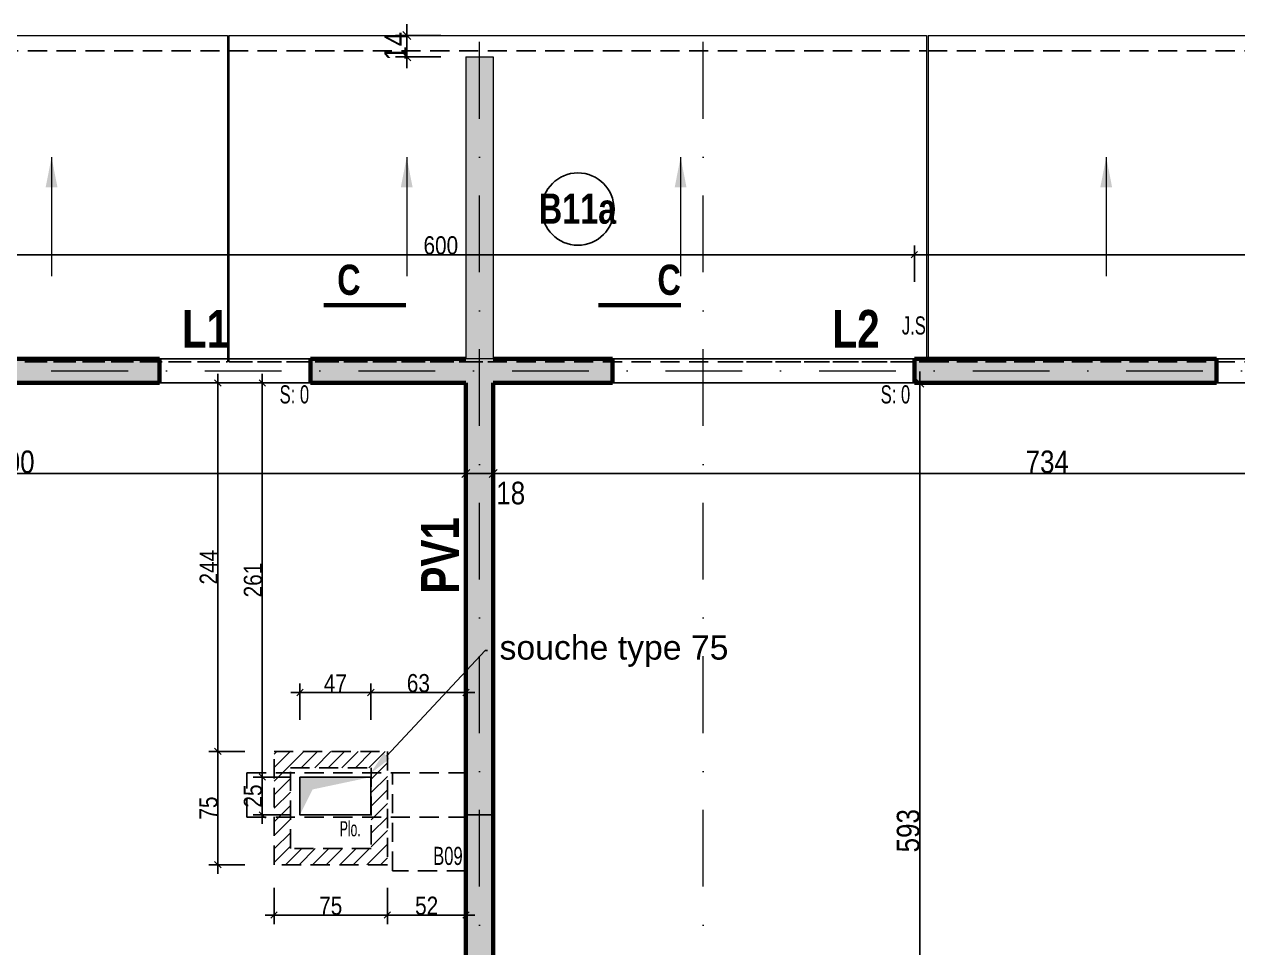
# Model space of a CAD drawing. Header units: millimetres. Extents: x 30537 to 37023, y -37354 to 0.
# Drawn here: x 31273 to 32076, y -34342 to -33730 of the extents above; entities that cross this region are included whole.
import ezdxf
from ezdxf import colors
from ezdxf.entities.mleader import LeaderData, LeaderLine
from ezdxf.enums import TextEntityAlignment as Align
from ezdxf.math import Vec2, Vec3

# ---------------------------------------------------------------- set-up
doc = ezdxf.new("R2010")
doc.units = ezdxf.units.MM
doc.linetypes.add('CACHEX2', pattern=[19.05, 12.7, -6.35])
doc.linetypes.add('TIRETPTX2', pattern=[50.8, 25.4, -12.7, 0, -12.7])
for name, color, linetype in [('01_cote_gen', 4, 'Continuous'), ('01_linteaux', 2, 'Continuous'), ('01_murs_sup', 2, 'CACHEX2'), ('01_poch_BN', 9, 'Continuous'), ('01_poch_murs', 253, 'Continuous'), ('01_poch_poteaux', 250, 'Continuous'), ('01_resv', 32, 'Continuous'), ('01_texte', 230, 'Continuous'), ('AA_COTES', 2, 'Continuous')]:
    doc.layers.add(name, color=color, linetype=linetype)
doc.layers.add('01_murs_coup', color=5, linetype='Continuous', lineweight=60)
doc.layers.add('01_tram_axes', color=2, linetype='TIRETPTX2', lineweight=9)
doc.styles.add('ARIAL NA', font='ARIALN.TTF')
doc.styles.add('impact', font='impact.ttf')
doc.styles.get("Standard").update_dxf_attribs({"font": 'arial.ttf'})
doc.styles.add('STYLE2', font='ARIALN.TTF')
doc.dimstyles.new('JB50', dxfattribs={"dimscale": 0.1, "dimtxt": 150, "dimasz": 15, "dimexe": 0.1, "dimexo": 0.1, "dimgap": 0.09, "dimtad": 1, "dimdec": 1, "dimdsep": 46, "dimtxsty": 'STYLE2', "dimblk1": 'BOND_G', "dimblk2": 'BOND_D', "dimsah": 1, "dimcen": 1.5, "dimdle": 0.01, "dimse1": 1, "dimse2": 1, "dimclrd": 4, "dimclre": 2, "dimclrt": 6, "dimazin": 2, "dimtfac": 2.333333, "dimtdec": 1, "dimtix": 1, "dimtmove": 2, "dimatfit": 3, "dimldrblk": 'BOND_G', "dimfxl": 1, "dimtolj": 1, "dimtzin": 0, "dimarcsym": 0})
doc.dimstyles.new('JB50res', dxfattribs={"dimscale": 0.1, "dimtxt": 120, "dimasz": 12, "dimexe": 0.1, "dimexo": 0.1, "dimgap": 0.09, "dimtad": 1, "dimdec": 1, "dimdsep": 46, "dimtxsty": 'STYLE2', "dimblk1": 'BOND_G', "dimblk2": 'BOND_D', "dimsah": 1, "dimcen": 1.5, "dimdle": 0.01, "dimse1": 1, "dimse2": 1, "dimclrd": 4, "dimclre": 2, "dimclrt": 6, "dimazin": 2, "dimtfac": 2.333333, "dimtdec": 1, "dimtix": 1, "dimtmove": 2, "dimatfit": 3, "dimldrblk": 'BOND_G', "dimfxl": 1, "dimtolj": 1, "dimtzin": 0, "dimarcsym": 0})

# ---------------------------------------------------------------- blocks, each defined once
blk = doc.blocks.new('BOND_G')
at = {"layer": 'AA_COTES', "color": 0}
for p, q in [((0, -5), (0, 15)), ((5, 0), (-5, 0)), ((1.77, 1.77), (-1.77, -1.77))]:
    blk.add_line(p, q, dxfattribs=at)
blk = doc.blocks.new('BOND_D')
at = {"layer": 'AA_COTES', "color": 0}
for p, q in [((5, 0), (-5, 0)), ((-1.77, -1.77), (1.77, 1.77)), ((0, 5), (0, -15))]:
    blk.add_line(p, q, dxfattribs=at)
blk = doc.blocks.new('*D4469')
at = {"layer": '01_cote_gen', "color": 4, "lineweight": -2, "ltscale": 2, "transparency": 16777216}
blk.add_line((31696.77, -85.1), (31599.77, -85.1), dxfattribs=at)
at = {"layer": 'Defpoints', "color": 0, "ltscale": 2, "transparency": 16777216}
for p in [(31698.27, 0), (31598.27, -85.1), (31598.27, -36661.01)]:
    blk.add_point(p, dxfattribs=at)
at = {"layer": '01_cote_gen', "color": 4, "lineweight": -2, "ltscale": 2, "transparency": 16777216, "xscale": 1.5, "yscale": 1.5, "zscale": 1.5, "rotation": 180}
blk.add_blockref('BOND_D', (31598.27, -85.1), dxfattribs=at)
at = {"layer": '01_cote_gen', "color": 4, "lineweight": -2, "ltscale": 2, "transparency": 16777216, "xscale": 1.5, "yscale": 1.5, "zscale": 1.5}
blk.add_blockref('BOND_G', (31698.27, -85.1), dxfattribs=at)
at = {"layer": '01_cote_gen', "color": 6, "lineweight": 0, "ltscale": 2, "transparency": 16777216, "insert": (31648.27, -77.43), "char_height": 15, "attachment_point": 5, "style": 'STYLE2'}
blk.add_mtext('\\A1;100', dxfattribs=at)
blk = doc.blocks.new('*D4165')
at = {"layer": '01_cote_gen', "color": 4, "lineweight": -2, "ltscale": 0.1, "transparency": 16777216}
blk.add_line((30966.77, -34028), (31563.76, -34028), dxfattribs=at)
at = {"layer": 'Defpoints', "color": 0, "ltscale": 0.1, "transparency": 16777216}
for p in [(30965.27, -34030.56), (31565.26, -34028), (31565.26, -34051.02)]:
    blk.add_point(p, dxfattribs=at)
at = {"layer": '01_cote_gen', "color": 4, "lineweight": -2, "ltscale": 0.1, "transparency": 16777216, "xscale": 1.5, "yscale": 1.5, "zscale": 1.5, "rotation": 180}
blk.add_blockref('BOND_G', (30965.27, -34028), dxfattribs=at)
at = {"layer": '01_cote_gen', "color": 4, "lineweight": -2, "ltscale": 0.1, "transparency": 16777216, "xscale": 1.5, "yscale": 1.5, "zscale": 1.5}
blk.add_blockref('BOND_D', (31565.26, -34028), dxfattribs=at)
at = {"layer": '01_cote_gen', "color": 6, "ltscale": 0.1, "transparency": 16777216, "insert": (31265.26, -34020.33), "char_height": 15, "attachment_point": 5, "style": 'STYLE2'}
blk.add_mtext('\\A1;600', dxfattribs=at)
blk = doc.blocks.new('*D4166')
at = {"layer": '01_cote_gen', "color": 4, "lineweight": -2, "ltscale": 0.1, "transparency": 16777216}
blk.add_line((31566.76, -34028), (31581.76, -34028), dxfattribs=at)
at = {"layer": 'Defpoints', "color": 0, "ltscale": 0.1, "transparency": 16777216}
for p in [(31583.26, -34028), (31565.26, -34051.02), (31583.26, -34057.42)]:
    blk.add_point(p, dxfattribs=at)
at = {"layer": '01_cote_gen', "color": 4, "lineweight": -2, "ltscale": 0.1, "transparency": 16777216, "xscale": 1.5, "yscale": 1.5, "zscale": 1.5, "rotation": 180}
blk.add_blockref('BOND_G', (31565.26, -34028), dxfattribs=at)
at = {"layer": '01_cote_gen', "color": 4, "lineweight": -2, "ltscale": 0.1, "transparency": 16777216, "xscale": 1.5, "yscale": 1.5, "zscale": 1.5}
blk.add_blockref('BOND_D', (31583.26, -34028), dxfattribs=at)
at = {"layer": '01_cote_gen', "color": 6, "ltscale": 0.1, "transparency": 16777216, "insert": (31594.94, -34040.99), "char_height": 15, "attachment_point": 5, "style": 'STYLE2'}
blk.add_mtext('\\A1;18', dxfattribs=at)
blk = doc.blocks.new('*D4167')
at = {"layer": '01_cote_gen', "color": 4, "lineweight": -2, "ltscale": 0.1, "transparency": 16777216}
blk.add_line((31584.76, -34028), (32315.76, -34028), dxfattribs=at)
at = {"layer": 'Defpoints', "color": 0, "ltscale": 0.1, "transparency": 16777216}
for p in [(32317.26, -34028), (31583.26, -34057.42), (32317.26, -34066.37)]:
    blk.add_point(p, dxfattribs=at)
at = {"layer": '01_cote_gen', "color": 4, "lineweight": -2, "ltscale": 0.1, "transparency": 16777216, "xscale": 1.5, "yscale": 1.5, "zscale": 1.5, "rotation": 180}
blk.add_blockref('BOND_G', (31583.26, -34028), dxfattribs=at)
at = {"layer": '01_cote_gen', "color": 4, "lineweight": -2, "ltscale": 0.1, "transparency": 16777216, "xscale": 1.5, "yscale": 1.5, "zscale": 1.5}
blk.add_blockref('BOND_D', (32317.26, -34028), dxfattribs=at)
at = {"layer": '01_cote_gen', "color": 6, "ltscale": 0.1, "transparency": 16777216, "insert": (31950.26, -34020.33), "char_height": 15, "attachment_point": 5, "style": 'STYLE2'}
blk.add_mtext('\\A1;734', dxfattribs=at)
blk = doc.blocks.new('*D4179')
at = {"layer": '01_cote_gen', "color": 4, "lineweight": -2, "ltscale": 0.1, "transparency": 16777216}
blk.add_line((31865.87, -34559.49), (31865.87, -33969.51), dxfattribs=at)
at = {"layer": 'Defpoints', "color": 0, "ltscale": 0.1, "transparency": 16777216}
for p in [(31865.87, -33968.01), (31875.81, -33968.01), (31858.37, -34560.99)]:
    blk.add_point(p, dxfattribs=at)
at = {"layer": '01_cote_gen', "color": 4, "lineweight": -2, "ltscale": 0.1, "transparency": 16777216, "xscale": 1.5, "yscale": 1.5, "zscale": 1.5}
for name, p, rotation in [('BOND_D', (31865.87, -33968.01), 90), ('BOND_G', (31865.87, -34560.99), 270)]:
    blk.add_blockref(name, p, dxfattribs=dict(at, rotation=rotation))
at = {"layer": '01_cote_gen', "color": 6, "ltscale": 0.1, "transparency": 16777216, "insert": (31858.21, -34264.5), "char_height": 15, "attachment_point": 5, "rotation": 90, "style": 'STYLE2'}
blk.add_mtext('\\A1;593', dxfattribs=at)
blk = doc.blocks.new('*D4275')
at = {"layer": '01_cote_gen', "color": 4, "lineweight": -2, "ltscale": 2, "transparency": 16777216}
for p, q in [((31526.18, -33736.51), (31526.18, -33735.01)), ((31526.18, -33738.01), (31526.18, -33752.01)), ((31526.18, -33753.51), (31526.18, -33755.01))]:
    blk.add_line(p, q, dxfattribs=at)
at = {"layer": 'Defpoints', "color": 0, "ltscale": 2, "transparency": 16777216}
for p in [(31558.43, -33738.01), (31526.18, -33752.01), (31583.27, -33752.01)]:
    blk.add_point(p, dxfattribs=at)
at = {"layer": '01_cote_gen', "color": 4, "lineweight": -2, "ltscale": 2, "transparency": 16777216, "xscale": 1.5, "yscale": 1.5, "zscale": 1.5}
for name, p, rotation in [('BOND_G', (31526.18, -33738.01), 270), ('BOND_D', (31526.18, -33752.01), 90)]:
    blk.add_blockref(name, p, dxfattribs=dict(at, rotation=rotation))
at = {"layer": '01_cote_gen', "color": 6, "lineweight": 0, "ltscale": 2, "transparency": 16777216, "insert": (31518.64, -33745.01), "char_height": 15, "attachment_point": 5, "rotation": 90, "style": 'STYLE2'}
blk.add_mtext('\\A1;14', dxfattribs=at)
blk = doc.blocks.new('*D4384')
at = {"layer": '01_cote_gen', "color": 4, "lineweight": -2, "ltscale": 0.1, "transparency": 16777216}
blk.add_line((31430.36, -34252.79), (31430.36, -34230.19), dxfattribs=at)
at = {"layer": 'Defpoints', "color": 0, "ltscale": 0.1, "transparency": 16777216}
for p in [(31430.36, -34228.99), (31455.33, -34228.99), (31455.33, -34253.99)]:
    blk.add_point(p, dxfattribs=at)
at = {"layer": '01_cote_gen', "color": 4, "lineweight": -2, "ltscale": 0.1, "transparency": 16777216, "xscale": 1.2, "yscale": 1.2, "zscale": 1.2}
for name, p, rotation in [('BOND_D', (31430.36, -34228.99), 90), ('BOND_G', (31430.36, -34253.99), 270)]:
    blk.add_blockref(name, p, dxfattribs=dict(at, rotation=rotation))
at = {"layer": '01_cote_gen', "color": 6, "ltscale": 0.1, "transparency": 16777216, "insert": (31424.23, -34241.49), "char_height": 12, "attachment_point": 5, "rotation": 90, "style": 'STYLE2'}
blk.add_mtext('\\A1;25', dxfattribs=at)
blk = doc.blocks.new('*D4385')
at = {"layer": '01_cote_gen', "color": 4, "lineweight": -2, "ltscale": 0.1, "transparency": 16777216}
blk.add_line((31430.36, -34227.79), (31430.36, -33969.21), dxfattribs=at)
at = {"layer": 'Defpoints', "color": 0, "ltscale": 0.1, "transparency": 16777216}
for p in [(31430.36, -33968.01), (31430.93, -33968.01), (31448.36, -34228.99)]:
    blk.add_point(p, dxfattribs=at)
at = {"layer": '01_cote_gen', "color": 4, "lineweight": -2, "ltscale": 0.1, "transparency": 16777216, "xscale": 1.2, "yscale": 1.2, "zscale": 1.2}
for name, p, rotation in [('BOND_D', (31430.36, -33968.01), 90), ('BOND_G', (31430.36, -34228.99), 270)]:
    blk.add_blockref(name, p, dxfattribs=dict(at, rotation=rotation))
at = {"layer": '01_cote_gen', "color": 6, "ltscale": 0.1, "transparency": 16777216, "insert": (31424.23, -34098.5), "char_height": 12, "attachment_point": 5, "rotation": 90, "style": 'STYLE2'}
blk.add_mtext('\\A1;261', dxfattribs=at)
blk = doc.blocks.new('*D4386')
at = {"layer": '01_cote_gen', "color": 4, "lineweight": -2, "ltscale": 0.1, "transparency": 16777216}
blk.add_line((31456.53, -34172.96), (31501.08, -34172.96), dxfattribs=at)
at = {"layer": 'Defpoints', "color": 0, "ltscale": 0.1, "transparency": 16777216}
for p in [(31502.28, -34172.96), (31455.33, -34228.99), (31502.28, -34228.99)]:
    blk.add_point(p, dxfattribs=at)
at = {"layer": '01_cote_gen', "color": 4, "lineweight": -2, "ltscale": 0.1, "transparency": 16777216, "xscale": 1.2, "yscale": 1.2, "zscale": 1.2, "rotation": 180}
blk.add_blockref('BOND_G', (31455.33, -34172.96), dxfattribs=at)
at = {"layer": '01_cote_gen', "color": 4, "lineweight": -2, "ltscale": 0.1, "transparency": 16777216, "xscale": 1.2, "yscale": 1.2, "zscale": 1.2}
blk.add_blockref('BOND_D', (31502.28, -34172.96), dxfattribs=at)
at = {"layer": '01_cote_gen', "color": 6, "ltscale": 0.1, "transparency": 16777216, "insert": (31478.81, -34166.96), "char_height": 12, "attachment_point": 5, "style": 'STYLE2'}
blk.add_mtext('\\A1;47', dxfattribs=at)
blk = doc.blocks.new('*D4387')
at = {"layer": '01_cote_gen', "color": 4, "lineweight": -2, "ltscale": 0.1, "transparency": 16777216}
blk.add_line((31503.48, -34172.96), (31564.06, -34172.96), dxfattribs=at)
at = {"layer": 'Defpoints', "color": 0, "ltscale": 0.1, "transparency": 16777216}
for p in [(31565.26, -34172.96), (31565.26, -34175.48), (31502.28, -34228.99)]:
    blk.add_point(p, dxfattribs=at)
at = {"layer": '01_cote_gen', "color": 4, "lineweight": -2, "ltscale": 0.1, "transparency": 16777216, "xscale": 1.2, "yscale": 1.2, "zscale": 1.2, "rotation": 180}
blk.add_blockref('BOND_G', (31502.28, -34172.96), dxfattribs=at)
at = {"layer": '01_cote_gen', "color": 4, "lineweight": -2, "ltscale": 0.1, "transparency": 16777216, "xscale": 1.2, "yscale": 1.2, "zscale": 1.2}
blk.add_blockref('BOND_D', (31565.26, -34172.96), dxfattribs=at)
at = {"layer": '01_cote_gen', "color": 6, "ltscale": 0.1, "transparency": 16777216, "insert": (31533.77, -34166.83), "char_height": 12, "attachment_point": 5, "style": 'STYLE2'}
blk.add_mtext('\\A1;63', dxfattribs=at)
blk = doc.blocks.new('*D4419')
at = {"layer": '01_cote_gen', "color": 4, "lineweight": -2, "ltscale": 0.1, "transparency": 16777216}
blk.add_line((31263.46, -33883.07), (31861.06, -33883.07), dxfattribs=at)
at = {"layer": 'Defpoints', "color": 0, "ltscale": 0.1, "transparency": 16777216}
for p in [(31862.26, -33883.07), (31262.26, -33901.07), (31862.26, -33960.01)]:
    blk.add_point(p, dxfattribs=at)
at = {"layer": '01_cote_gen', "color": 4, "lineweight": -2, "ltscale": 0.1, "transparency": 16777216, "xscale": 1.2, "yscale": 1.2, "zscale": 1.2, "rotation": 180}
blk.add_blockref('BOND_G', (31262.26, -33883.07), dxfattribs=at)
at = {"layer": '01_cote_gen', "color": 4, "lineweight": -2, "ltscale": 0.1, "transparency": 16777216, "xscale": 1.2, "yscale": 1.2, "zscale": 1.2}
blk.add_blockref('BOND_D', (31862.26, -33883.07), dxfattribs=at)
at = {"layer": '01_cote_gen', "color": 6, "ltscale": 0.1, "transparency": 16777216, "insert": (31548.63, -33876.93), "char_height": 12, "attachment_point": 5, "style": 'STYLE2'}
blk.add_mtext('\\A1;600', dxfattribs=at)
blk = doc.blocks.new('*D4420')
at = {"layer": '01_cote_gen', "color": 4, "lineweight": -2, "ltscale": 0.1, "transparency": 16777216}
blk.add_line((31863.46, -33883.07), (32332.07, -33883.07), dxfattribs=at)
at = {"layer": 'Defpoints', "color": 0, "ltscale": 0.1, "transparency": 16777216}
for p in [(32333.27, -33883.07), (31862.26, -33901.07), (32333.27, -33951.59)]:
    blk.add_point(p, dxfattribs=at)
at = {"layer": '01_cote_gen', "color": 4, "lineweight": -2, "ltscale": 0.1, "transparency": 16777216, "xscale": 1.2, "yscale": 1.2, "zscale": 1.2, "rotation": 180}
blk.add_blockref('BOND_G', (31862.26, -33883.07), dxfattribs=at)
at = {"layer": '01_cote_gen', "color": 4, "lineweight": -2, "ltscale": 0.1, "transparency": 16777216, "xscale": 1.2, "yscale": 1.2, "zscale": 1.2}
blk.add_blockref('BOND_D', (32333.27, -33883.07), dxfattribs=at)
at = {"layer": '01_cote_gen', "color": 6, "ltscale": 0.1, "transparency": 16777216, "insert": (32097.76, -33877.04), "char_height": 12, "attachment_point": 5, "style": 'STYLE2'}
blk.add_mtext('\\A1;471', dxfattribs=at)
blk = doc.blocks.new('*D4074')
at = {"layer": '01_cote_gen', "color": 4, "lineweight": -2, "ltscale": 0.1, "transparency": 16777216}
blk.add_line((31564.06, -34320.37), (31514.43, -34320.37), dxfattribs=at)
at = {"layer": 'Defpoints', "color": 0, "ltscale": 0.1, "transparency": 16777216}
for p in [(31513.23, -34287.28), (31565.26, -34303.31), (31513.23, -34320.37)]:
    blk.add_point(p, dxfattribs=at)
at = {"layer": '01_cote_gen', "color": 4, "lineweight": -2, "ltscale": 0.1, "transparency": 16777216, "xscale": 1.2, "yscale": 1.2, "zscale": 1.2, "rotation": 180}
blk.add_blockref('BOND_D', (31513.23, -34320.37), dxfattribs=at)
at = {"layer": '01_cote_gen', "color": 4, "lineweight": -2, "ltscale": 0.1, "transparency": 16777216, "xscale": 1.2, "yscale": 1.2, "zscale": 1.2}
blk.add_blockref('BOND_G', (31565.26, -34320.37), dxfattribs=at)
at = {"layer": '01_cote_gen', "color": 6, "ltscale": 0.1, "transparency": 16777216, "insert": (31539.25, -34314.24), "char_height": 12, "attachment_point": 5, "style": 'STYLE2'}
blk.add_mtext('\\A1;52', dxfattribs=at)
blk = doc.blocks.new('*D4436')
at = {"layer": '01_cote_gen', "color": 4, "lineweight": -2, "ltscale": 0.1, "transparency": 16777216}
blk.add_line((31512.03, -34320.37), (31439.43, -34320.37), dxfattribs=at)
at = {"layer": 'Defpoints', "color": 0, "ltscale": 0.1, "transparency": 16777216}
for p in [(31438.23, -34286.98), (31513.23, -34286.98), (31438.23, -34320.37)]:
    blk.add_point(p, dxfattribs=at)
at = {"layer": '01_cote_gen', "color": 4, "lineweight": -2, "ltscale": 0.1, "transparency": 16777216, "xscale": 1.2, "yscale": 1.2, "zscale": 1.2, "rotation": 180}
blk.add_blockref('BOND_D', (31438.23, -34320.37), dxfattribs=at)
at = {"layer": '01_cote_gen', "color": 4, "lineweight": -2, "ltscale": 0.1, "transparency": 16777216, "xscale": 1.2, "yscale": 1.2, "zscale": 1.2}
blk.add_blockref('BOND_G', (31513.23, -34320.37), dxfattribs=at)
at = {"layer": '01_cote_gen', "color": 6, "ltscale": 0.1, "transparency": 16777216, "insert": (31475.73, -34314.26), "char_height": 12, "attachment_point": 5, "style": 'STYLE2'}
blk.add_mtext('\\A1;75', dxfattribs=at)
blk = doc.blocks.new('*D4437')
at = {"layer": '01_cote_gen', "color": 4, "lineweight": -2, "ltscale": 0.1, "transparency": 16777216}
blk.add_line((31400.94, -34285.78), (31400.94, -34213.18), dxfattribs=at)
at = {"layer": 'Defpoints', "color": 0, "ltscale": 0.1, "transparency": 16777216}
for p in [(31400.94, -34211.98), (31451.57, -34211.98), (31460.92, -34286.98)]:
    blk.add_point(p, dxfattribs=at)
at = {"layer": '01_cote_gen', "color": 4, "lineweight": -2, "ltscale": 0.1, "transparency": 16777216, "xscale": 1.2, "yscale": 1.2, "zscale": 1.2}
for name, p, rotation in [('BOND_D', (31400.94, -34211.98), 90), ('BOND_G', (31400.94, -34286.98), 270)]:
    blk.add_blockref(name, p, dxfattribs=dict(at, rotation=rotation))
at = {"layer": '01_cote_gen', "color": 6, "ltscale": 0.1, "transparency": 16777216, "insert": (31394.83, -34249.48), "char_height": 12, "attachment_point": 5, "rotation": 90, "style": 'STYLE2'}
blk.add_mtext('\\A1;75', dxfattribs=at)
blk = doc.blocks.new('*D4438')
at = {"layer": '01_cote_gen', "color": 4, "lineweight": -2, "ltscale": 0.1, "transparency": 16777216}
blk.add_line((31400.94, -34210.78), (31400.94, -33969.21), dxfattribs=at)
at = {"layer": 'Defpoints', "color": 0, "ltscale": 0.1, "transparency": 16777216}
for p in [(31400.94, -33968.01), (31412.26, -33968.01), (31418.94, -34211.98)]:
    blk.add_point(p, dxfattribs=at)
at = {"layer": '01_cote_gen', "color": 4, "lineweight": -2, "ltscale": 0.1, "transparency": 16777216, "xscale": 1.2, "yscale": 1.2, "zscale": 1.2}
for name, p, rotation in [('BOND_D', (31400.94, -33968.01), 90), ('BOND_G', (31400.94, -34211.98), 270)]:
    blk.add_blockref(name, p, dxfattribs=dict(at, rotation=rotation))
at = {"layer": '01_cote_gen', "color": 6, "ltscale": 0.1, "transparency": 16777216, "insert": (31394.91, -34089.99), "char_height": 12, "attachment_point": 5, "rotation": 90, "style": 'STYLE2'}
blk.add_mtext('\\A1;244', dxfattribs=at)

msp = doc.modelspace()

# ---------------------------------------------------------------- hatches: boundary and pattern name
at = {"layer": '01_poch_murs', "ltscale": 0.1}
h = msp.add_hatch(color=256, dxfattribs=at)
h.dxf.hatch_style = 1
h.paths.add_polyline_path([(31662.26, -33952.01), (31565.27, -33952.01), (31565.27, -33752.01), (31565.27, -33952.01), (31462.26, -33952.01), (31462.26, -33968.01), (31565.26, -33968.01), (31565.26, -34613.01), (31583.26, -34613.01), (31583.26, -34579.01), (31959.27, -34579.01), (31959.26, -34560.98), (31583.26, -34561.01), (31583.26, -33968.01), (31662.26, -33968.01)])
h.paths.add_polyline_path([(31362.26, -33952.01), (31262.26, -33952.01), (31262.26, -33968.01), (31362.26, -33968.01)])
h.paths.add_polyline_path([(31062.26, -33952.01), (30949.27, -33952.01), (30949.27, -34424.01), (30965.27, -34424.01), (30965.27, -33968.01), (31062.26, -33968.01)])
h.paths.add_polyline_path([(32062.26, -33952.01), (31862.26, -33952.01), (31862.26, -33968.01), (32062.26, -33968.01)])
h.paths.add_polyline_path([(32333.26, -33752.01), (32317.27, -33752.01), (32317.27, -33952.01), (32317.26, -33952.01), (32162.26, -33952.01), (32162.26, -33968.01), (32317.26, -33968.01), (32317.26, -34561.01), (32061.26, -34561.01), (32061.26, -34579.01), (32333.26, -34578.99)])
h.paths.add_polyline_path([(32561.26, -33952.01), (32335.26, -33952.01), (32335.26, -34579.01), (32587.26, -34579.01), (32587.26, -34561.01), (32351.26, -34561.01), (32351.26, -33968.01), (32561.26, -33968.01)])
h.paths.add_polyline_path([(32819.26, -33952.01), (32661.26, -33952.01), (32661.26, -33968.01), (32819.26, -33968.01)])
h.paths.add_polyline_path([(33137.26, -33952.01), (32919.26, -33952.01), (32919.26, -33968.01), (33137.26, -33968.01)])
h.paths.add_polyline_path([(33374.26, -33952.01), (33237.26, -33952.01), (33237.26, -33968.01), (33358.26, -33968.01), (33358.26, -34019.01), (33374.26, -34019.01)])
h.paths.add_polyline_path([(33374.26, -34219.01), (33358.26, -34219.01), (33358.76, -34365.05), (33374.76, -34365.05)])
h.paths.add_polyline_path([(33374.76, -34465.05), (33358.76, -34465.05), (33358.26, -34635.01), (32932.26, -34635.01), (32932.26, -34570.01), (32912.26, -34570.01), (32912.26, -34635.01), (32746.26, -34635.01), (32746.26, -34561.01), (32689.26, -34561.01), (32689.26, -34579.01), (32728.26, -34579.01), (32728.26, -34709.01), (32689.26, -34709.01), (32689.26, -34727.01), (32746.26, -34727.01), (32746.26, -34653.01), (32912.26, -34653.01), (32912.26, -34718.01), (32932.26, -34718.01), (32932.26, -34653.01), (33358.26, -34653.01), (33358.26, -34823.01), (33374.26, -34823.01)])
h.paths.add_polyline_path([(32587.26, -34709.01), (32335.26, -34709.01), (32335.26, -35336.01), (32596.26, -35336.01), (32596.26, -35320.01), (32351.26, -35320.01), (32351.26, -34727.01), (32587.26, -34727.01)])
h.paths.add_polyline_path([(33374.26, -34923.01), (33358.26, -34923.01), (33358.26, -35019.01), (33374.26, -35019.01)])
h.paths.add_polyline_path([(31977.26, -34741.99), (31992.26, -34741.99), (31992.26, -34723.99), (31894.26, -34723.99), (31894.26, -34741.99), (31957.26, -34741.99), (31957.26, -34904.99), (31732.26, -34904.99), (31732.26, -34741.99), (31792.26, -34741.99), (31792.26, -34723.99), (31712.26, -34723.99), (31712.26, -35144.98), (31938.23, -35144.98), (31938.23, -35309.98), (31713.26, -35309.98), (31713.26, -35493.98), (31731.26, -35493.98), (31731.26, -35329.98), (31958.23, -35329.98), (31958.23, -35101.99), (32317.26, -35101.99), (32317.26, -35375.01), (32333.26, -35375.01), (32333.26, -34723.99), (32094.26, -34723.99), (32094.26, -34741.99), (32317.26, -34741.99), (32317.26, -35081.99), (31977.26, -35081.99)])
h.paths.add_polyline_path([(31957.26, -34924.99), (31957.26, -35014.99), (31732.26, -35014.99), (31732.26, -34924.99)], flags=16)
h.paths.add_polyline_path([(31957.26, -35034.99), (31957.26, -35081.99), (31938.23, -35081.99), (31938.23, -35124.98), (31732.26, -35124.98), (31732.26, -35034.99)], flags=16)
h.paths.add_polyline_path([(31583.26, -34715.01), (31565.26, -34715.01), (31565.26, -34779.01), (30965.27, -34779.01), (30965.27, -34524.01), (30949.27, -34524.01), (30949.27, -34924.01), (30965.27, -34924.01), (30965.27, -34797.01), (31565.26, -34797.01), (31565.26, -35203), (31583.26, -35203)])
h.paths.add_polyline_path([(31583.26, -35305), (31565.26, -35305), (31565.29, -35591.01), (30965.29, -35591.01), (30965.27, -35529.01), (30949.27, -35529.01), (30949.27, -35820.01), (30965.27, -35820.01), (30965.29, -35609.01), (31565.29, -35609.01), (31565.26, -35814.01), (31606.26, -35814.01), (31606.26, -35796.01), (31583.26, -35796.01)])
h.paths.add_polyline_path([(31731.26, -35595.98), (31713.26, -35595.98), (31713.26, -35796.01), (31708.26, -35796.01), (31708.26, -35814.01), (31713.26, -35814.01), (31713.26, -36205), (31482.26, -36205), (31482.26, -36223), (31713.26, -36223), (31713.26, -36381.01), (31953.26, -36381.01), (31953.26, -36645.01), (31698.27, -36645.01), (31698.27, -36661.01), (32031.27, -36661.01), (32031.27, -36645.01), (31969.26, -36645.01), (31969.26, -36381.01), (31987.26, -36381.01), (31987.26, -36365.01), (31731.26, -36365.01)])
h.paths.add_polyline_path([(32333.26, -35475.01), (32317.26, -35475.01), (32317.26, -35719.01), (32333.26, -35719.01)])
h.paths.add_polyline_path([(32333.26, -35819.01), (32317.26, -35819.01), (32317.26, -36019.01), (32333.26, -36019.01)])
h.paths.add_polyline_path([(32333.26, -36119.01), (32317.26, -36119.01), (32317.26, -36365.01), (32287.26, -36365.01), (32287.26, -36381.01), (32333.26, -36381.01)])
h.paths.add_polyline_path([(31328.27, -36365), (31290.27, -36365.01), (31290.27, -36381.01), (31312.27, -36381), (31312.27, -36645), (31251.27, -36645.01), (31251.27, -36661.01), (31351.27, -36661.01), (31351.27, -36645.01), (31328.27, -36645.01)])
h.paths.add_polyline_path([(30965.27, -36225.01), (30949.27, -36225.01), (30949.27, -36381.01), (30990.27, -36381.01), (30990.27, -36365.01), (30965.27, -36365.01)])
h.paths.add_polyline_path([(30965.27, -35920.01), (30949.27, -35920.01), (30949.27, -36125.01), (30965.27, -36125.01)])
h.paths.add_polyline_path([(31598.27, -36645.01), (31451.27, -36645.01), (31451.27, -36661.01), (31598.27, -36661.01)])
h.paths.add_polyline_path([(31964.26, -34760.38), (31964.41, -34760.38), (31964.41, -34749.79), (31964.26, -34749.79)], flags=16)
h.paths.add_polyline_path([(31317.06, -36497.71), (31317.06, -36466.48)], flags=16)
at = {"layer": '01_poch_poteaux', "ltscale": 0.1}
h = msp.add_hatch(color=256, dxfattribs=at)
h.dxf.hatch_style = 1
h.paths.add_polyline_path([(31583.27, -33752.01), (31565.27, -33752.01), (31565.27, -33952.01), (31583.26, -33952.01)])
h.paths.add_polyline_path([(31583.26, -33968.01), (31583.26, -33960.01), (31572.92, -33960.01), (31572.9, -34254.06), (31583.26, -34254.06)])
h.paths.add_polyline_path([(31572.92, -33960.01), (31565.27, -33960.01), (31565.27, -33968.01), (31565.26, -33968.01), (31565.26, -34254.06), (31572.9, -34254.06)])
h.paths.add_polyline_path([(31572.92, -33954.01), (31565.27, -33954.01), (31565.27, -33960.01), (31572.92, -33960.01)])
h.paths.add_polyline_path([(31583.27, -33954.01), (31572.92, -33954.01), (31572.92, -33960.01), (31583.27, -33960.01)])
h.paths.add_polyline_path([(31583.27, -33952.01), (31583.26, -33952.01), (31572.92, -33952.01), (31572.92, -33954.01), (31583.27, -33954.01)])
h.paths.add_polyline_path([(31572.92, -33952.01), (31565.27, -33952.01), (31565.27, -33954.01), (31572.92, -33954.01)])
at = {"layer": '01_resv', "linetype": 'CACHEX2'}
h = msp.add_hatch(dxfattribs=at)
h.set_pattern_fill('ANSI31', color=256, scale=2)
h.set_pattern_definition([(45, (11025.045, 0), (-4.4901281, 4.4901281), [])])
h.paths.add_polyline_path([(31513.23, -34211.98), (31438.23, -34211.98), (31438.23, -34286.98), (31513.23, -34286.98)])
h.paths.add_polyline_path([(31502.48, -34222.73), (31502.48, -34276.23), (31448.98, -34276.23), (31448.98, -34222.73)], flags=16)
h.paths.add_polyline_path([(31502.28, -34228.99), (31502.28, -34253.99), (31474.33, -34253.99), (31474.33, -34228.99)], flags=0)
h.paths.add_polyline_path([(31479.19, -34270.87), (31498.09, -34270.87), (31498.09, -34255.62), (31479.19, -34255.62)], flags=8)

# ---------------------------------------------------------------- linework, layer by layer
at = {"layer": '01_linteaux', "lineweight": 0}
for p, q in [((30941.27, -33738.01), (31407.27, -33738.01)), ((31407.27, -33738.01), (31407.27, -33954.01)), ((31408.27, -33738.01), (31408.27, -33954.01)), ((31408.27, -33738.01), (31870.27, -33738.01)), ((31870.27, -33738.01), (31870.27, -33954.01)), ((31871.27, -33738.01), (31871.27, -33954.01)), ((31871.27, -33738.01), (32333.27, -33738.01))]:
    msp.add_line(p, q, dxfattribs=at)
at = {"layer": '01_linteaux', "color": 230, "lineweight": 0}
for p, q in [((31290.84, -33818.51), (31290.84, -33897.37)), ((31526.04, -33818.51), (31526.04, -33897.37)), ((31707.43, -33818.51), (31707.43, -33897.37)), ((31989.29, -33818.51), (31989.29, -33897.37))]:
    msp.add_line(p, q, dxfattribs=at)
at = {"layer": '01_linteaux', "ltscale": 0.1}
for p, q in [((31362.26, -33952.01), (31462.26, -33952.01)), ((31662.26, -33952.01), (31862.26, -33952.01)), ((32062.26, -33952.01), (32162.26, -33952.01)), ((31362.26, -33968.01), (31462.26, -33968.01)), ((31662.26, -33968.01), (31862.26, -33968.01)), ((32062.26, -33968.01), (32162.26, -33968.01))]:
    msp.add_line(p, q, dxfattribs=at)
at = {"layer": '01_linteaux', "color": 230, "lineweight": 0}
for points in [[(31290.84, -33818.51), (31286.94, -33838.41), (31290.84, -33838.41)], [(31290.84, -33818.51), (31294.74, -33838.41), (31290.84, -33838.41)], [(31526.04, -33818.51), (31522.14, -33838.41), (31526.04, -33838.41)], [(31526.04, -33818.51), (31529.94, -33838.41), (31526.04, -33838.41)], [(31707.43, -33818.51), (31703.53, -33838.41), (31707.43, -33838.41)], [(31707.43, -33818.51), (31711.33, -33838.41), (31707.43, -33838.41)], [(31989.29, -33818.51), (31985.39, -33838.41), (31989.29, -33838.41)], [(31989.29, -33818.51), (31993.19, -33838.41), (31989.29, -33838.41)]]:
    msp.add_solid(points, dxfattribs=at)
at = {"layer": '01_murs_coup', "linetype": 'Continuous', "lineweight": 0}
for p, q in [((31565.27, -33752.01), (31565.27, -33952.01)), ((31565.27, -33752.01), (31583.27, -33752.01)), ((31583.27, -33752.01), (31583.27, -33952.01))]:
    msp.add_line(p, q, dxfattribs=at)
at = {"layer": '01_murs_coup'}
for p, q in [((31262.26, -33952.01), (31362.26, -33952.01)), ((31362.26, -33952.01), (31362.26, -33968.01)), ((31462.26, -33952.01), (31565.26, -33952.01)), ((31462.26, -33968.01), (31462.26, -33952.01)), ((31583.26, -33952.01), (31662.26, -33952.01)), ((31662.26, -33952.01), (31662.26, -33968.01)), ((31862.26, -33952.01), (32062.26, -33952.01)), ((31862.26, -33968.01), (31862.26, -33952.01)), ((32062.26, -33952.01), (32062.26, -33968.01)), ((31362.26, -33968.01), (31262.26, -33968.01)), ((31565.26, -33968.01), (31462.26, -33968.01)), ((31565.26, -34613.01), (31565.26, -33968.01)), ((31662.26, -33968.01), (31583.26, -33968.01)), ((31583.26, -33968.01), (31583.26, -34561.01)), ((32062.26, -33968.01), (31862.26, -33968.01))]:
    msp.add_line(p, q, dxfattribs=at)
at = {"layer": '01_murs_sup'}
for p, q in [((30951.27, -33748.01), (31407.27, -33748.01)), ((31408.27, -33748.01), (31870.27, -33748.01)), ((31871.27, -33748.01), (32333.27, -33748.01)), ((30949.27, -33954.01), (31407.27, -33954.01)), ((31275.27, -33954.01), (31410.27, -33954.01)), ((31408.27, -33954.01), (31870.27, -33954.01)), ((31411.27, -33954.01), (31588.27, -33954.01)), ((31736.27, -33954.01), (31871.27, -33954.01)), ((31871.27, -33954.01), (32333.27, -33954.01)), ((31872.27, -33954.01), (32006.27, -33954.01))]:
    msp.add_line(p, q, dxfattribs=at)
at = {"layer": '01_murs_sup', "lineweight": 0, "ltscale": 2}
msp.add_line((31583.27, -33952.01), (31565.27, -33952.01), dxfattribs=at)
msp.add_line((31583.27, -33952.01), (31565.27, -33952.01), dxfattribs=at)
at = {"layer": '01_poch_BN', "ltscale": 0.1}
msp.add_line((31565.26, -34254.06), (31583.26, -34254.06), dxfattribs=at)
at = {"layer": '01_resv', "linetype": 'CACHEX2'}
for p, q in [((31438.23, -34211.98), (31513.23, -34211.98)), ((31438.23, -34286.98), (31438.23, -34211.98)), ((31513.23, -34211.98), (31513.23, -34286.98)), ((31420.26, -34255.55), (31420.26, -34226.16)), ((31420.26, -34226.16), (31565.26, -34226.16)), ((31448.98, -34222.73), (31502.48, -34222.73)), ((31448.98, -34276.23), (31448.98, -34222.73)), ((31502.48, -34222.73), (31502.48, -34276.23)), ((31516.71, -34290.99), (31516.72, -34226.16)), ((31420.26, -34255.55), (31565.26, -34255.55)), ((31502.48, -34276.23), (31448.98, -34276.23)), ((31513.23, -34286.98), (31438.23, -34286.98)), ((31565.22, -34290.99), (31516.71, -34290.99))]:
    msp.add_line(p, q, dxfattribs=at)
at = {"layer": '01_resv'}
for points in [[(31455.33, -34228.99), (31502.28, -34228.99)], [(31502.28, -34253.99), (31455.33, -34253.99), (31455.33, -34228.99)], [(31502.28, -34253.99), (31502.28, -34228.99)]]:
    msp.add_lwpolyline(points, dxfattribs=at)
for points in [[(31455.33, -34253.99), (31455.33, -34228.99), (31463.73, -34237.14)], [(31455.33, -34228.99), (31502.28, -34228.99), (31463.73, -34237.14)]]:
    msp.add_solid(points, dxfattribs=at)
at = {"layer": '01_texte', "const_width": 3}
for points in [[(31470.96, -33916.44), (31525.62, -33916.44)], [(31653.02, -33916.44), (31707.69, -33916.44)]]:
    msp.add_lwpolyline(points, dxfattribs=at)
at = {"layer": '01_texte'}
msp.add_circle((31639.43, -33852.84), 23.93, dxfattribs=at)
at = {"layer": '01_tram_axes', "color": 253, "ltscale": 2}
for p, q in [((31574.26, -36844), (31574.26, -33270.42)), ((31722.26, -36844), (31722.26, -33270.42)), ((30578.78, -33960.01), (33729.34, -33960.01))]:
    msp.add_line(p, q, dxfattribs=at)

# ---------------------------------------------------------------- texts
at = {"layer": '01_texte', "style": 'impact'}
for s, p in [(' B11a', (31636.16, -33852.7)), ('C', (31487.74, -33899.66)), ('C', (31699.83, -33899.66))]:
    msp.add_text(s, height=20, dxfattribs=at).set_placement(p, align=Align.MIDDLE)
for s, p in [('L1', (31392.86, -33952.19)), ('L2', (31823.59, -33952.19))]:
    msp.add_text(s, height=25, dxfattribs=at).set_placement(p, align=Align.BOTTOM_CENTER)
at = {"layer": '01_texte'}
for s, height, style, width, p in [('J.S', 12, 'ARIAL NA', 0.8, (31853.95, -33935.91)), ('S: 0', 12, 'ARIAL NA', 0.8, (31441.86, -33981.55)), ('S: 0', 12, 'ARIAL NA', 0.8, (31839.92, -33981.55)), ('Plo.', 10, 'STYLE2', 0.7, (31481.73, -34268.16)), (' B09', 12, 'STYLE2', 0.8, (31540.49, -34287.15))]:
    msp.add_text(s, height=height, dxfattribs=dict(at, style=style, width=width)).set_placement(p)
at = {"layer": '01_texte', "style": 'impact'}
msp.add_text('PV1', height=25, rotation=90, dxfattribs=at).set_placement((31568.06, -34082.12), align=Align.BOTTOM_CENTER)

# ---------------------------------------------------------------- dimensions: what is measured, and where the dimension line sits
at = {"layer": '01_cote_gen', "lineweight": 0, "ltscale": 2}
dim = msp.add_linear_dim(base=(31598.27, -85.1), p1=(31698.27, 0), p2=(31598.27, -36661.01), dimstyle='JB50', dxfattribs=at)
dim.commit()
dim.dimension.update_dxf_attribs({"geometry": '*D4469', "text_midpoint": (31648.27, -77.43)})
dim = msp.add_linear_dim(base=(31526.18, -33752.01), p1=(31558.43, -33738.01), p2=(31583.27, -33752.01), angle=90, dimstyle='JB50', dxfattribs=at)
dim.commit()
dim.dimension.update_dxf_attribs({"geometry": '*D4275', "text_midpoint": (31518.64, -33745.01)})
at = {"layer": '01_cote_gen', "ltscale": 0.1}
for base, p1, p2, dimstyle, picture, middle in [((31862.26, -33883.07), (31262.26, -33901.07), (31862.26, -33960.01), 'JB50res', '*D4419', (31548.63, -33876.93)), ((31583.26, -34028), (31565.26, -34051.02), (31583.26, -34057.42), 'JB50', '*D4166', (31594.94, -34040.99))]:
    dim = msp.add_linear_dim(base=base, p1=p1, p2=p2, dimstyle=dimstyle, dxfattribs=at)
    dim.commit()
    dim.dimension.update_dxf_attribs({"geometry": picture, "text_midpoint": middle, "dimtype": 160})
for base, p1, p2, dimstyle, picture, middle in [((32333.27, -33883.07), (31862.26, -33901.07), (32333.27, -33951.59), 'JB50res', '*D4420', (32097.76, -33877.04)), ((31565.26, -34028), (30965.27, -34030.56), (31565.26, -34051.02), 'JB50', '*D4165', (31265.26, -34020.33)), ((32317.26, -34028), (31583.26, -34057.42), (32317.26, -34066.37), 'JB50', '*D4167', (31950.26, -34020.33)), ((31502.2848, -34172.9648), (31455.3317, -34228.9879), (31502.2848, -34228.9879), 'JB50res', '*D4386', (31478.8083, -34166.9558)), ((31565.26, -34172.96), (31502.28, -34228.99), (31565.26, -34175.48), 'JB50res', '*D4387', (31533.77, -34166.83)), ((31438.23, -34320.37), (31513.23, -34286.98), (31438.23, -34286.98), 'JB50res', '*D4436', (31475.73, -34314.26)), ((31513.23, -34320.37), (31565.26, -34303.31), (31513.23, -34287.28), 'JB50res', '*D4074', (31539.25, -34314.24))]:
    dim = msp.add_linear_dim(base=base, p1=p1, p2=p2, dimstyle=dimstyle, dxfattribs=at)
    dim.commit()
    dim.dimension.update_dxf_attribs({"geometry": picture, "text_midpoint": middle})
for base, p1, p2, dimstyle, picture, middle in [((31865.87, -33968.01), (31858.37, -34560.99), (31875.81, -33968.01), 'JB50', '*D4179', (31858.21, -34264.5)), ((31400.94, -33968.01), (31418.94, -34211.98), (31412.26, -33968.01), 'JB50res', '*D4438', (31394.91, -34089.99)), ((31430.36, -33968.01), (31448.36, -34228.99), (31430.93, -33968.01), 'JB50res', '*D4385', (31424.23, -34098.5)), ((31400.94, -34211.98), (31460.92, -34286.98), (31451.57, -34211.98), 'JB50res', '*D4437', (31394.83, -34249.48)), ((31430.36, -34228.99), (31455.33, -34253.99), (31455.33, -34228.99), 'JB50res', '*D4384', (31424.23, -34241.49))]:
    dim = msp.add_linear_dim(base=base, p1=p1, p2=p2, angle=90, dimstyle=dimstyle, dxfattribs=at)
    dim.commit()
    dim.dimension.update_dxf_attribs({"geometry": picture, "text_midpoint": middle})

# ---------------------------------------------------------------- leaders
at = {"layer": '01_texte'}
ml = msp.add_multileader_mtext('Standard', dxfattribs=at)
ml.set_content('souche type 75', color=256)
ml.set_leader_properties()
ml.build(insert=Vec2(0, 0))
ml.multileader.update_dxf_attribs({"text_right_attachment_type": 6, "dogleg_length": 0.36, "arrow_head_size": 16})
ctx = ml.context
ctx.base_point, ctx.char_height, ctx.arrow_head_size, ctx.landing_gap_size, ctx.plane_origin = Vec3(31579.52, -34145.16), 16, 16, 8, Vec3(31480.18, -34072.62)
ctx.right_attachment = 6
notes = []
notes.append((ctx, [(0, (1, 1, 0), (31578.08, -34145.16), (1, 0), 1.44, [(0, [(31501.84, -34226.76)], 0, [])])]))
ctx.mtext.insert, ctx.mtext.flow_direction = Vec3(31587.52, -34135.18), 5
for ctx, leaders in notes:
    for number, flags, end, landing, length, lines in leaders:
        leader = LeaderData()
        leader.index, (leader.has_last_leader_line, leader.has_dogleg_vector, leader.attachment_direction) = number, flags
        leader.last_leader_point, leader.dogleg_vector, leader.dogleg_length = Vec3(end), Vec3(landing), length
        for number, points, colour, breaks in lines:
            line = LeaderLine()
            line.index, line.vertices, line.color, line.breaks = number, Vec3.list(points), colors.encode_raw_color(colour), breaks
            leader.lines.append(line)
        ctx.leaders.append(leader)

doc.saveas('drawing.dxf')
